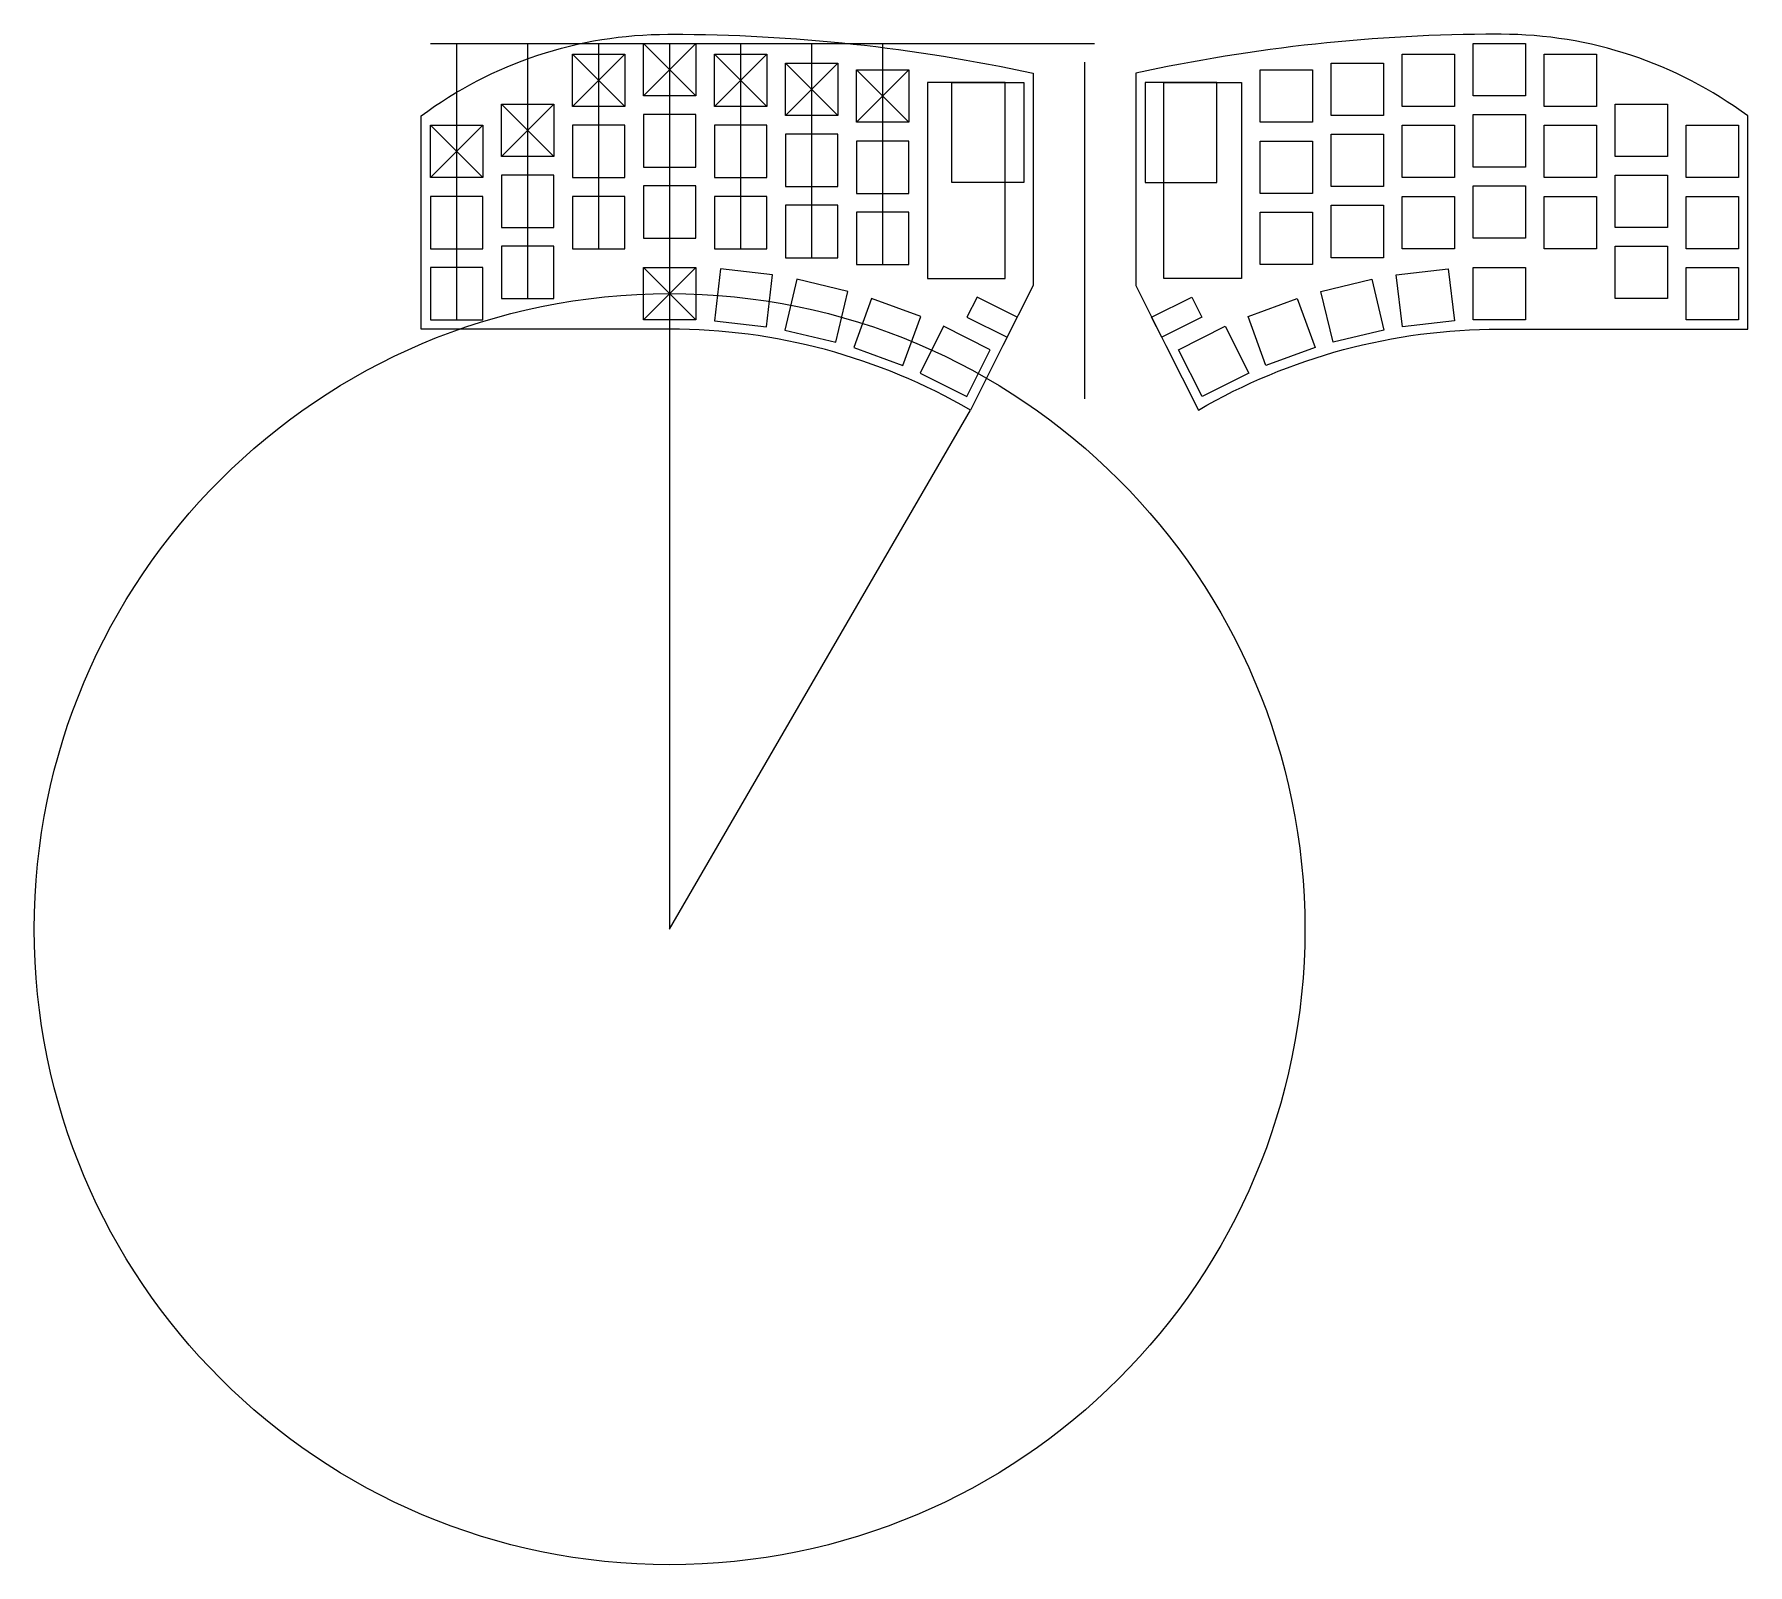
# Model space of a CAD drawing. Header units: millimetres. Extents: x -106 to 352, y -407 to 3.
import ezdxf

# ---------------------------------------------------------------- set-up
doc = ezdxf.new("R2010")
doc.units = ezdxf.units.MM
doc.layers.get('0').update_dxf_attribs({"linetype": 'CONTINUOUS'})

msp = doc.modelspace()

# ---------------------------------------------------------------- linework, layer by layer
for p, q in [((0, 0), (177.66, 0)), ((7, 0), (7, -73.85)), ((26, 0), (26, -68.15)), ((45, 0), (45, -54.85)), ((57, -14), (57, 0)), ((57, 0), (71, 0)), ((71, -14), (57, 0)), ((57, -14), (71, 0)), ((64, 0), (64, -52)), ((64, 0), (64, -236.85)), ((71, 0), (71, -14)), ((83, 0), (83, -54.85)), ((102, 0), (102, -57.25)), ((121, 0), (121, -59.05)), ((38, -16.85), (38, -2.85)), ((38, -2.85), (52, -2.85)), ((52, -16.85), (38, -2.85)), ((38, -16.85), (52, -2.85)), ((52, -2.85), (52, -16.85)), ((76, -16.85), (76, -2.85)), ((76, -2.85), (90, -2.85)), ((90, -16.85), (76, -2.85)), ((76, -16.85), (90, -2.85)), ((90, -2.85), (90, -16.85)), ((95, -19.25), (95, -5.25)), ((95, -5.25), (109, -5.25)), ((109, -19.25), (95, -5.25)), ((95, -19.25), (109, -5.25)), ((109, -5.25), (109, -19.25)), ((114, -21.05), (114, -7.05)), ((114, -7.05), (128, -7.05)), ((128, -21.05), (114, -7.05)), ((114, -21.05), (128, -7.05)), ((128, -7.05), (128, -21.05)), ((175, -5), (175, -95)), ((19, -30.15), (19, -16.15)), ((19, -16.15), (33, -16.15)), ((33, -30.15), (19, -16.15)), ((19, -30.15), (33, -16.15)), ((33, -16.15), (33, -30.15)), ((52, -16.85), (38, -16.85)), ((71, -14), (57, -14)), ((90, -16.85), (76, -16.85)), ((0, -35.85), (0, -21.85)), ((0, -21.85), (14, -21.85)), ((14, -35.85), (0, -21.85)), ((0, -35.85), (14, -21.85)), ((14, -21.85), (14, -35.85)), ((109, -19.25), (95, -19.25)), ((128, -21.05), (114, -21.05)), ((33, -30.15), (19, -30.15)), ((14, -35.85), (0, -35.85)), ((57, -73.85), (57, -59.85)), ((57, -59.85), (71, -59.85)), ((71, -73.85), (57, -59.85)), ((57, -73.85), (71, -59.85)), ((71, -59.85), (71, -73.85)), ((71, -73.85), (57, -73.85)), ((64, -236.85), (144.51, -98))]:
    msp.add_line(p, q)
for points in [[(153.18, -80.78), (144.51, -98, 0.132132), (64, -76.35), (-2.5, -76.35), (-2.5, -19.35, -0.161227), (63.5, 2.5), (64.5, 2.5, -0.053647), (161.28, -7.91), (161.28, -64.69)], [(205.49, -98, -0.132132), (286, -76.35), (352.5, -76.35), (352.5, -19.35, 0.161227), (286.5, 2.5), (285.5, 2.5, 0.053647), (188.72, -7.91), (188.72, -64.69), (196.82, -80.78)]]:
    msp.add_lwpolyline(points, format="xyb", close=True)
for points in [[(279, -14), (279, 0), (293, 0), (293, -14)], [(260, -2.85), (274, -2.85), (274, -16.85), (260, -16.85)], [(298, -2.85), (312, -2.85), (312, -16.85), (298, -16.85)], [(236, -21.05), (222, -21.05), (222, -7.05), (236, -7.05)], [(241, -5.25), (255, -5.25), (255, -19.25), (241, -19.25)], [(153.78, -10.41), (133, -10.41), (133, -62.79), (153.78, -62.79)], [(139.52, -10.41), (158.78, -10.41), (158.78, -37.11), (139.52, -37.11)], [(210.48, -37.11), (210.48, -10.41), (191.22, -10.41), (191.22, -37.11)], [(196.22, -62.79), (196.22, -10.41), (217, -10.41), (217, -62.79)], [(331, -16.15), (331, -30.15), (317, -30.15), (317, -16.15)], [(38, -21.85), (38, -35.85), (52, -35.85), (52, -21.85)], [(71, -19), (57, -19), (57, -33), (71, -33)], [(90, -21.85), (76, -21.85), (76, -35.85), (90, -35.85)], [(274, -35.85), (260, -35.85), (260, -21.85), (274, -21.85)], [(279, -19), (293, -19), (293, -33), (279, -33)], [(298, -21.85), (312, -21.85), (312, -35.85), (298, -35.85)], [(350, -21.85), (350, -35.85), (336, -35.85), (336, -21.85)], [(95, -38.25), (109, -38.25), (109, -24.25), (95, -24.25)], [(128, -40.05), (128, -26.05), (114, -26.05), (114, -40.05)], [(222, -40.05), (222, -26.05), (236, -26.05), (236, -40.05)], [(255, -38.25), (241, -38.25), (241, -24.25), (255, -24.25)], [(33, -35.15), (19, -35.15), (19, -49.15), (33, -49.15)], [(331, -49.15), (317, -49.15), (317, -35.15), (331, -35.15)], [(14, -40.85), (0, -40.85), (0, -54.85), (14, -54.85)], [(38, -40.85), (38, -54.85), (52, -54.85), (52, -40.85)], [(71, -38), (57, -38), (57, -52), (71, -52)], [(90, -40.85), (76, -40.85), (76, -54.85), (90, -54.85)], [(274, -54.85), (260, -54.85), (260, -40.85), (274, -40.85)], [(293, -38), (293, -52), (279, -52), (279, -38)], [(312, -54.85), (298, -54.85), (298, -40.85), (312, -40.85)], [(350, -54.85), (336, -54.85), (336, -40.85), (350, -40.85)], [(95, -57.25), (109, -57.25), (109, -43.25), (95, -43.25)], [(128, -59.05), (128, -45.05), (114, -45.05), (114, -59.05)], [(222, -59.05), (222, -45.05), (236, -45.05), (236, -59.05)], [(255, -57.25), (241, -57.25), (241, -43.25), (255, -43.25)], [(33, -54.15), (19, -54.15), (19, -68.15), (33, -68.15)], [(317, -68.15), (317, -54.15), (331, -54.15), (331, -68.15)], [(14, -59.85), (0, -59.85), (0, -73.85), (14, -73.85)], [(91.54, -61.87), (77.63, -60.24), (76, -74.14), (89.91, -75.77)], [(111.7, -66.26), (98.08, -63.02), (94.85, -76.64), (108.47, -79.88)], [(241.53, -79.88), (238.3, -66.26), (251.92, -63.02), (255.15, -76.64)], [(258.46, -61.87), (272.37, -60.24), (274, -74.14), (260.09, -75.77)], [(293, -59.85), (293, -73.85), (279, -73.85), (279, -59.85)], [(336, -59.85), (350, -59.85), (350, -73.85), (336, -73.85)], [(131.22, -72.96), (118.07, -68.16), (113.27, -81.32), (126.42, -86.11)], [(157, -73.19), (146.28, -67.79), (143.58, -73.15), (154.3, -78.55)], [(195.7, -78.55), (193, -73.19), (203.72, -67.79), (206.42, -73.15)], [(223.58, -86.11), (218.78, -72.96), (231.93, -68.16), (236.73, -81.32)], [(149.82, -81.89), (137.32, -75.6), (131.02, -88.1), (143.53, -94.4)], [(200.18, -81.89), (212.68, -75.6), (218.98, -88.1), (206.47, -94.4)]]:
    msp.add_lwpolyline(points, close=True)
msp.add_circle((64, -236.85), 170)

doc.saveas('drawing.dxf')
